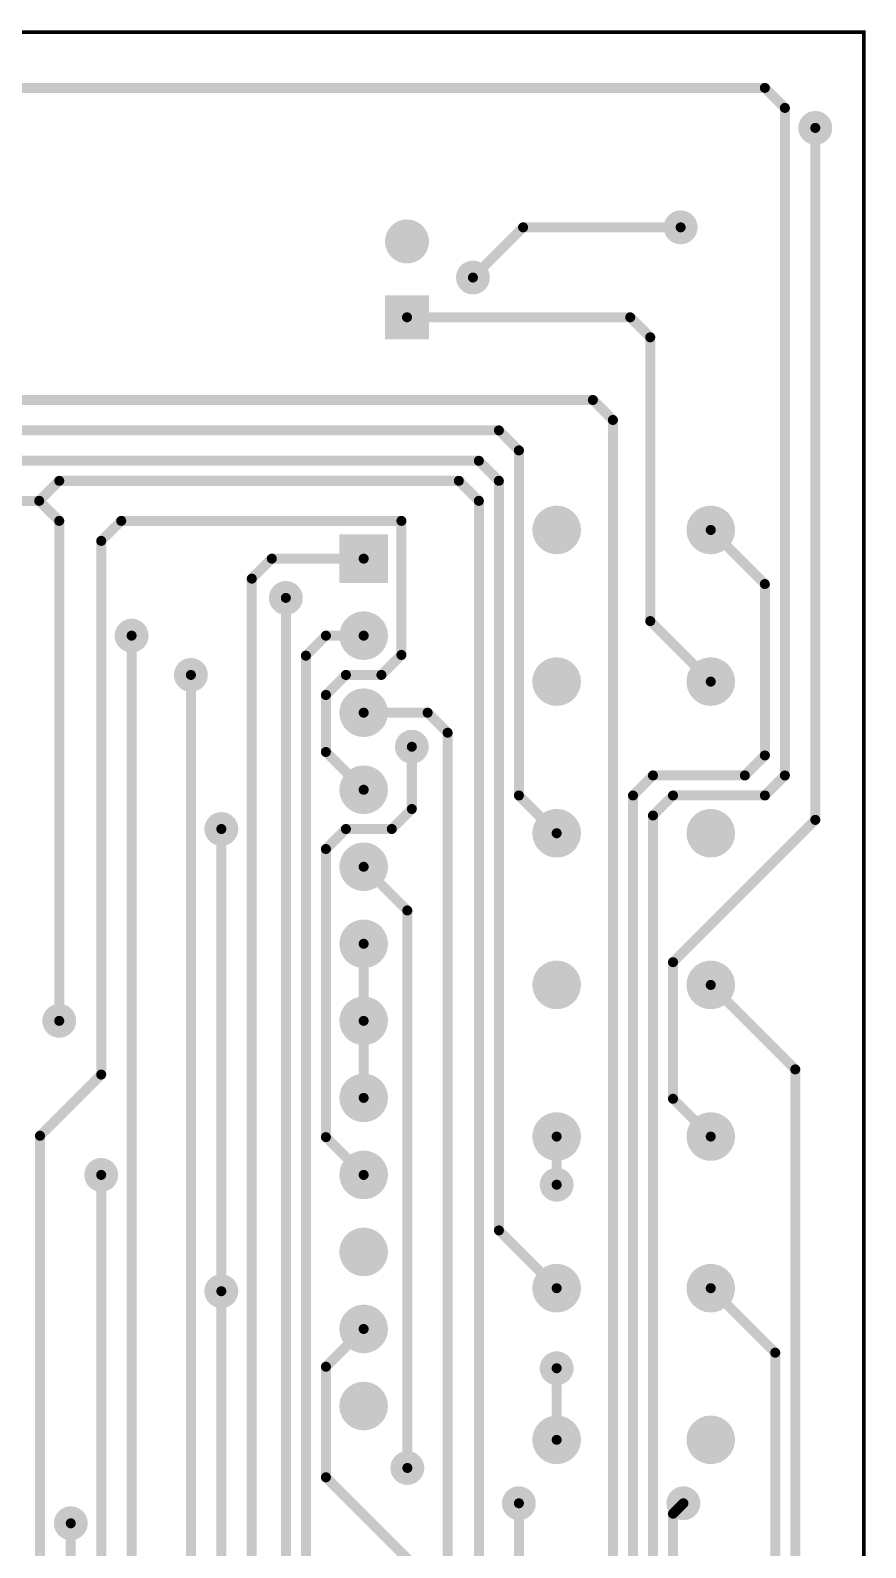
# Model space of a CAD drawing. Extents: x 0 to 107, y 0 to 143.
# Drawn here: x 79.7 to 107.2, y 92.6 to 142.7 of the extents above; entities that cross this region are included whole.
import ezdxf

# ---------------------------------------------------------------- set-up
doc = ezdxf.new("R2010")
doc.units = 0
for name, color, linetype in [('Board_Outline', 21, 'CONTINUOUS'), ('Bottom', 10, 'CONTINUOUS'), ('Bottom_Mask', 15, 'CONTINUOUS')]:
    doc.layers.add(name, color=color, linetype=linetype)

msp = doc.modelspace()

# ---------------------------------------------------------------- linework, layer by layer
at = {"layer": 'Board_Outline', "linetype": 'CONTINUOUS', "const_width": 0.12}
msp.add_lwpolyline([(107.1581, 142.5924), (0, 142.5924), (0, 0), (107.1581, 0), (107.1581, 142.5924)], dxfattribs=at)
at = {"layer": 'Bottom', "linetype": 'CONTINUOUS', "const_width": 0.33}
for points in [[(103.8951, 140.7552), (23.8276, 140.7552)], [(104.5551, 140.0952), (103.8951, 140.7552)], [(104.5551, 118.084), (104.5551, 140.0952)], [(105.5581, 139.4352), (105.5581, 116.6198)], [(94.2707, 134.5022), (95.9254, 136.157)], [(95.9254, 136.157), (101.1194, 136.157)], [(92.0977, 133.1914), (99.4564, 133.1914)], [(99.4564, 133.1914), (100.1164, 132.5314)], [(100.1164, 132.5314), (100.1164, 123.174)], [(71.5337, 130.4651), (98.2264, 130.4651)], [(98.2264, 130.4651), (98.8864, 129.8051)], [(70.5819, 129.462), (95.1263, 129.462)], [(95.1263, 129.462), (95.7864, 128.802)], [(98.8864, 129.8051), (98.8864, 44.6975)], [(71.5337, 128.459), (94.4664, 128.459)], [(94.4664, 128.459), (95.1264, 127.799)], [(95.7864, 128.802), (95.7864, 117.424)], [(80.6322, 127.799), (79.9722, 127.139)], [(93.8064, 127.799), (80.6322, 127.799)], [(94.4664, 127.139), (93.8064, 127.799)], [(95.1264, 127.799), (95.1264, 103.084)], [(79.9722, 127.139), (70.2389, 127.139)], [(79.9722, 127.139), (80.6322, 126.479)], [(94.4664, 89.9033), (94.4664, 127.139)], [(80.6322, 126.479), (80.6322, 109.994)], [(82.0158, 125.819), (82.6758, 126.479)], [(82.6758, 126.479), (91.914, 126.479)], [(91.914, 126.479), (91.914, 122.059)], [(102.1114, 126.1789), (103.8951, 124.3953)], [(82.0158, 108.2221), (82.0158, 125.819)], [(87.6396, 125.2339), (86.9796, 124.5739)], [(90.6689, 125.2339), (87.6396, 125.2339)], [(86.9796, 124.5739), (86.9796, 90.1953)], [(88.1039, 123.939), (88.1039, 70.5353)], [(103.8951, 124.3953), (103.8951, 118.744)], [(100.1164, 123.174), (102.1114, 121.1789)], [(83.0188, 122.694), (83.0188, 87.6553)], [(88.7639, 122.0339), (89.4239, 122.6939)], [(89.4239, 122.6939), (90.6689, 122.6939)], [(88.7639, 89.439), (88.7639, 122.0339)], [(91.914, 122.059), (91.254, 121.399)], [(84.9736, 121.399), (84.9736, 37.4833)], [(90.0839, 121.399), (89.4239, 120.739)], [(91.254, 121.399), (90.0839, 121.399)], [(89.4239, 120.739), (89.4239, 118.859)], [(92.7773, 120.1539), (90.6689, 120.1539)], [(93.4374, 119.4939), (92.7773, 120.1539)], [(93.4374, 72.105), (93.4374, 119.4939)], [(92.2569, 119.031), (92.2569, 116.979)], [(89.4239, 118.859), (90.6689, 117.6139)], [(103.8951, 118.744), (103.2351, 118.084)], [(100.2064, 118.084), (99.5464, 117.424)], [(103.2351, 118.084), (100.2064, 118.084)], [(103.8951, 117.424), (104.5551, 118.084)], [(95.7864, 117.424), (97.0314, 116.1789)], [(99.5464, 117.424), (99.5464, 83.9051)], [(100.2064, 116.764), (100.8664, 117.424)], [(100.8664, 117.424), (103.8951, 117.424)], [(92.2569, 116.979), (91.5969, 116.319)], [(100.2064, 84.934), (100.2064, 116.764)], [(105.5581, 116.6198), (100.8664, 111.9281)], [(85.9766, 116.319), (85.9766, 101.079)], [(90.0839, 116.319), (89.4239, 115.659)], [(91.5969, 116.319), (90.0839, 116.319)], [(89.4239, 115.659), (89.4239, 106.159)], [(92.1097, 113.6332), (90.6689, 115.0739)], [(92.1097, 95.2509), (92.1097, 113.6332)], [(90.6689, 112.5339), (90.6689, 109.9939)], [(100.8664, 111.9281), (100.8664, 107.424)], [(104.8981, 108.3923), (102.1114, 111.1789)], [(90.6689, 109.9939), (90.6689, 107.4539)], [(79.9981, 106.2044), (82.0158, 108.2221)], [(104.8981, 2.2602), (104.8981, 108.3923)], [(100.8664, 107.424), (102.1114, 106.1789)], [(79.9981, 82.4483), (79.9981, 106.2044)], [(89.4239, 106.159), (90.6689, 104.9139)], [(97.0314, 106.1789), (97.0315, 104.5909)], [(82.0158, 87.3181), (82.0158, 104.9139)], [(95.1264, 103.084), (97.0314, 101.1789)], [(85.9766, 101.079), (85.9766, 67.9953)], [(104.2381, 99.0523), (102.1114, 101.1789)], [(90.6689, 99.8339), (89.4239, 98.5889)], [(104.2381, 2.9202), (104.2381, 99.0523)], [(89.4239, 98.5889), (89.4239, 94.9438)], [(97.0314, 96.1789), (97.0315, 98.539)], [(89.4239, 94.9438), (92.1356, 92.2321)], [(95.7864, 77.4952), (95.7864, 94.087)], [(101.2094, 94.087), (100.8664, 93.744)], [(101.2094, 94.087), (101.2094, 94.087)], [(81.0128, 93.427), (81.0128, 57.9001)], [(100.8664, 93.744), (100.8664, 87.424)]]:
    msp.add_lwpolyline(points, dxfattribs=at)
at = {"layer": 'Bottom', "linetype": 'CONTINUOUS'}
for points, const_width in [([(103.9776, 140.7552, 1), (103.8126, 140.7552, 1), (103.9776, 140.7552, 1)], 0.165), ([(103.9776, 140.7552, 1), (103.8126, 140.7552, 1), (103.9776, 140.7552, 1)], 0.165), ([(104.6376, 140.0952, 1), (104.4726, 140.0952, 1), (104.6376, 140.0952, 1)], 0.165), ([(104.6376, 140.0952, 1), (104.4726, 140.0952, 1), (104.6376, 140.0952, 1)], 0.165), ([(105.8121, 139.4352, 1), (105.3041, 139.4352, 1), (105.8121, 139.4352, 1)], 0.508), ([(105.6406, 139.4352, 1), (105.4756, 139.4352, 1), (105.6406, 139.4352, 1)], 0.165), ([(101.3734, 136.157, 1), (100.8654, 136.157, 1), (101.3734, 136.157, 1)], 0.508), ([(92.4352, 135.6914, 1), (91.7602, 135.6914, 1), (92.4352, 135.6914, 1)], 0.675), ([(96.0079, 136.157, 1), (95.8429, 136.157, 1), (96.0079, 136.157, 1)], 0.165), ([(96.0079, 136.157, 1), (95.8429, 136.157, 1), (96.0079, 136.157, 1)], 0.165), ([(101.2019, 136.157, 1), (101.0369, 136.157, 1), (101.2019, 136.157, 1)], 0.165), ([(94.5247, 134.5022, 1), (94.0167, 134.5022, 1), (94.5247, 134.5022, 1)], 0.508), ([(94.3532, 134.5022, 1), (94.1882, 134.5022, 1), (94.3532, 134.5022, 1)], 0.165), ([(92.1802, 133.1914, 1), (92.0152, 133.1914, 1), (92.1802, 133.1914, 1)], 0.165), ([(99.5389, 133.1914, 1), (99.3739, 133.1914, 1), (99.5389, 133.1914, 1)], 0.165), ([(99.5389, 133.1914, 1), (99.3739, 133.1914, 1), (99.5389, 133.1914, 1)], 0.165), ([(100.1989, 132.5314, 1), (100.0339, 132.5314, 1), (100.1989, 132.5314, 1)], 0.165), ([(100.1989, 132.5314, 1), (100.0339, 132.5314, 1), (100.1989, 132.5314, 1)], 0.165), ([(98.3089, 130.4651, 1), (98.1439, 130.4651, 1), (98.3089, 130.4651, 1)], 0.165), ([(98.3089, 130.4651, 1), (98.1439, 130.4651, 1), (98.3089, 130.4651, 1)], 0.165), ([(95.2088, 129.462, 1), (95.0438, 129.462, 1), (95.2088, 129.462, 1)], 0.165), ([(95.2088, 129.462, 1), (95.0438, 129.462, 1), (95.2088, 129.462, 1)], 0.165), ([(98.9689, 129.8051, 1), (98.8039, 129.8051, 1), (98.9689, 129.8051, 1)], 0.165), ([(98.9689, 129.8051, 1), (98.8039, 129.8051, 1), (98.9689, 129.8051, 1)], 0.165), ([(94.5489, 128.459, 1), (94.3839, 128.459, 1), (94.5489, 128.459, 1)], 0.165), ([(94.5489, 128.459, 1), (94.3839, 128.459, 1), (94.5489, 128.459, 1)], 0.165), ([(95.8689, 128.802, 1), (95.7039, 128.802, 1), (95.8689, 128.802, 1)], 0.165), ([(95.8689, 128.802, 1), (95.7039, 128.802, 1), (95.8689, 128.802, 1)], 0.165), ([(80.7147, 127.799, 1), (80.5497, 127.799, 1), (80.7147, 127.799, 1)], 0.165), ([(80.7147, 127.799, 1), (80.5497, 127.799, 1), (80.7147, 127.799, 1)], 0.165), ([(93.8889, 127.799, 1), (93.7239, 127.799, 1), (93.8889, 127.799, 1)], 0.165), ([(93.8889, 127.799, 1), (93.7239, 127.799, 1), (93.8889, 127.799, 1)], 0.165), ([(95.2089, 127.799, 1), (95.0439, 127.799, 1), (95.2089, 127.799, 1)], 0.165), ([(95.2089, 127.799, 1), (95.0439, 127.799, 1), (95.2089, 127.799, 1)], 0.165), ([(80.0547, 127.139, 1), (79.8897, 127.139, 1), (80.0547, 127.139, 1)], 0.165), ([(80.0547, 127.139, 1), (79.8897, 127.139, 1), (80.0547, 127.139, 1)], 0.165), ([(80.0547, 127.139, 1), (79.8897, 127.139, 1), (80.0547, 127.139, 1)], 0.165), ([(94.5489, 127.139, 1), (94.3839, 127.139, 1), (94.5489, 127.139, 1)], 0.165), ([(94.5489, 127.139, 1), (94.3839, 127.139, 1), (94.5489, 127.139, 1)], 0.165), ([(80.7147, 126.479, 1), (80.5497, 126.479, 1), (80.7147, 126.479, 1)], 0.165), ([(80.7147, 126.479, 1), (80.5497, 126.479, 1), (80.7147, 126.479, 1)], 0.165), ([(82.7583, 126.479, 1), (82.5933, 126.479, 1), (82.7583, 126.479, 1)], 0.165), ([(82.7583, 126.479, 1), (82.5933, 126.479, 1), (82.7583, 126.479, 1)], 0.165), ([(91.9965, 126.479, 1), (91.8315, 126.479, 1), (91.9965, 126.479, 1)], 0.165), ([(91.9965, 126.479, 1), (91.8315, 126.479, 1), (91.9965, 126.479, 1)], 0.165), ([(97.4064, 126.1789, 1), (96.6564, 126.1789, 1), (97.4064, 126.1789, 1)], 0.75), ([(102.4864, 126.1789, 1), (101.7364, 126.1789, 1), (102.4864, 126.1789, 1)], 0.75), ([(102.1939, 126.1789, 1), (102.0289, 126.1789, 1), (102.1939, 126.1789, 1)], 0.165), ([(82.0983, 125.819, 1), (81.9333, 125.819, 1), (82.0983, 125.819, 1)], 0.165), ([(82.0983, 125.819, 1), (81.9333, 125.819, 1), (82.0983, 125.819, 1)], 0.165), ([(87.7221, 125.2339, 1), (87.5571, 125.2339, 1), (87.7221, 125.2339, 1)], 0.165), ([(87.7221, 125.2339, 1), (87.5571, 125.2339, 1), (87.7221, 125.2339, 1)], 0.165), ([(90.7514, 125.2339, 1), (90.5864, 125.2339, 1), (90.7514, 125.2339, 1)], 0.165), ([(87.0621, 124.5739, 1), (86.8971, 124.5739, 1), (87.0621, 124.5739, 1)], 0.165), ([(87.0621, 124.5739, 1), (86.8971, 124.5739, 1), (87.0621, 124.5739, 1)], 0.165), ([(88.3579, 123.939, 1), (87.8499, 123.939, 1), (88.3579, 123.939, 1)], 0.508), ([(88.1864, 123.939, 1), (88.0214, 123.939, 1), (88.1864, 123.939, 1)], 0.165), ([(103.9776, 124.3953, 1), (103.8126, 124.3953, 1), (103.9776, 124.3953, 1)], 0.165), ([(103.9776, 124.3953, 1), (103.8126, 124.3953, 1), (103.9776, 124.3953, 1)], 0.165), ([(83.2728, 122.694, 1), (82.7648, 122.694, 1), (83.2728, 122.694, 1)], 0.508), ([(91.0439, 122.6939, 1), (90.2939, 122.6939, 1), (91.0439, 122.6939, 1)], 0.75), ([(100.1989, 123.174, 1), (100.0339, 123.174, 1), (100.1989, 123.174, 1)], 0.165), ([(100.1989, 123.174, 1), (100.0339, 123.174, 1), (100.1989, 123.174, 1)], 0.165), ([(83.1013, 122.694, 1), (82.9363, 122.694, 1), (83.1013, 122.694, 1)], 0.165), ([(89.5064, 122.6939, 1), (89.3414, 122.6939, 1), (89.5064, 122.6939, 1)], 0.165), ([(89.5064, 122.6939, 1), (89.3414, 122.6939, 1), (89.5064, 122.6939, 1)], 0.165), ([(90.7514, 122.6939, 1), (90.5864, 122.6939, 1), (90.7514, 122.6939, 1)], 0.165), ([(88.8464, 122.0339, 1), (88.6814, 122.0339, 1), (88.8464, 122.0339, 1)], 0.165), ([(88.8464, 122.0339, 1), (88.6814, 122.0339, 1), (88.8464, 122.0339, 1)], 0.165), ([(91.9965, 122.059, 1), (91.8315, 122.059, 1), (91.9965, 122.059, 1)], 0.165), ([(91.9965, 122.059, 1), (91.8315, 122.059, 1), (91.9965, 122.059, 1)], 0.165), ([(85.2276, 121.399, 1), (84.7196, 121.399, 1), (85.2276, 121.399, 1)], 0.508), ([(97.4064, 121.1789, 1), (96.6564, 121.1789, 1), (97.4064, 121.1789, 1)], 0.75), ([(102.4864, 121.1789, 1), (101.7364, 121.1789, 1), (102.4864, 121.1789, 1)], 0.75), ([(85.0561, 121.399, 1), (84.8911, 121.399, 1), (85.0561, 121.399, 1)], 0.165), ([(90.1664, 121.399, 1), (90.0014, 121.399, 1), (90.1664, 121.399, 1)], 0.165), ([(90.1664, 121.399, 1), (90.0014, 121.399, 1), (90.1664, 121.399, 1)], 0.165), ([(91.3365, 121.399, 1), (91.1715, 121.399, 1), (91.3365, 121.399, 1)], 0.165), ([(91.3365, 121.399, 1), (91.1715, 121.399, 1), (91.3365, 121.399, 1)], 0.165), ([(102.1939, 121.1789, 1), (102.0289, 121.1789, 1), (102.1939, 121.1789, 1)], 0.165), ([(89.5064, 120.739, 1), (89.3414, 120.739, 1), (89.5064, 120.739, 1)], 0.165), ([(89.5064, 120.739, 1), (89.3414, 120.739, 1), (89.5064, 120.739, 1)], 0.165), ([(91.0439, 120.1539, 1), (90.2939, 120.1539, 1), (91.0439, 120.1539, 1)], 0.75), ([(90.7514, 120.1539, 1), (90.5864, 120.1539, 1), (90.7514, 120.1539, 1)], 0.165), ([(92.8598, 120.1539, 1), (92.6948, 120.1539, 1), (92.8598, 120.1539, 1)], 0.165), ([(92.8598, 120.1539, 1), (92.6948, 120.1539, 1), (92.8598, 120.1539, 1)], 0.165), ([(93.5199, 119.4939, 1), (93.3549, 119.4939, 1), (93.5199, 119.4939, 1)], 0.165), ([(93.5199, 119.4939, 1), (93.3549, 119.4939, 1), (93.5199, 119.4939, 1)], 0.165), ([(92.5109, 119.031, 1), (92.0029, 119.031, 1), (92.5109, 119.031, 1)], 0.508), ([(92.3394, 119.031, 1), (92.1744, 119.031, 1), (92.3394, 119.031, 1)], 0.165), ([(89.5064, 118.859, 1), (89.3414, 118.859, 1), (89.5064, 118.859, 1)], 0.165), ([(89.5064, 118.859, 1), (89.3414, 118.859, 1), (89.5064, 118.859, 1)], 0.165), ([(103.9776, 118.744, 1), (103.8126, 118.744, 1), (103.9776, 118.744, 1)], 0.165), ([(103.9776, 118.744, 1), (103.8126, 118.744, 1), (103.9776, 118.744, 1)], 0.165), ([(91.0439, 117.6139, 1), (90.2939, 117.6139, 1), (91.0439, 117.6139, 1)], 0.75), ([(100.2889, 118.084, 1), (100.1239, 118.084, 1), (100.2889, 118.084, 1)], 0.165), ([(100.2889, 118.084, 1), (100.1239, 118.084, 1), (100.2889, 118.084, 1)], 0.165), ([(103.3176, 118.084, 1), (103.1526, 118.084, 1), (103.3176, 118.084, 1)], 0.165), ([(103.3176, 118.084, 1), (103.1526, 118.084, 1), (103.3176, 118.084, 1)], 0.165), ([(104.6376, 118.084, 1), (104.4726, 118.084, 1), (104.6376, 118.084, 1)], 0.165), ([(104.6376, 118.084, 1), (104.4726, 118.084, 1), (104.6376, 118.084, 1)], 0.165), ([(90.7514, 117.6139, 1), (90.5864, 117.6139, 1), (90.7514, 117.6139, 1)], 0.165), ([(95.8689, 117.424, 1), (95.7039, 117.424, 1), (95.8689, 117.424, 1)], 0.165), ([(95.8689, 117.424, 1), (95.7039, 117.424, 1), (95.8689, 117.424, 1)], 0.165), ([(99.6289, 117.424, 1), (99.4639, 117.424, 1), (99.6289, 117.424, 1)], 0.165), ([(99.6289, 117.424, 1), (99.4639, 117.424, 1), (99.6289, 117.424, 1)], 0.165), ([(100.9489, 117.424, 1), (100.7839, 117.424, 1), (100.9489, 117.424, 1)], 0.165), ([(100.9489, 117.424, 1), (100.7839, 117.424, 1), (100.9489, 117.424, 1)], 0.165), ([(103.9776, 117.424, 1), (103.8126, 117.424, 1), (103.9776, 117.424, 1)], 0.165), ([(103.9776, 117.424, 1), (103.8126, 117.424, 1), (103.9776, 117.424, 1)], 0.165), ([(92.3394, 116.979, 1), (92.1744, 116.979, 1), (92.3394, 116.979, 1)], 0.165), ([(92.3394, 116.979, 1), (92.1744, 116.979, 1), (92.3394, 116.979, 1)], 0.165), ([(86.2306, 116.319, 1), (85.7226, 116.319, 1), (86.2306, 116.319, 1)], 0.508), ([(97.4064, 116.1789, 1), (96.6564, 116.1789, 1), (97.4064, 116.1789, 1)], 0.75), ([(100.2889, 116.764, 1), (100.1239, 116.764, 1), (100.2889, 116.764, 1)], 0.165), ([(100.2889, 116.764, 1), (100.1239, 116.764, 1), (100.2889, 116.764, 1)], 0.165), ([(102.4864, 116.1789, 1), (101.7364, 116.1789, 1), (102.4864, 116.1789, 1)], 0.75), ([(105.6406, 116.6198, 1), (105.4756, 116.6198, 1), (105.6406, 116.6198, 1)], 0.165), ([(105.6406, 116.6198, 1), (105.4756, 116.6198, 1), (105.6406, 116.6198, 1)], 0.165), ([(86.0591, 116.319, 1), (85.8941, 116.319, 1), (86.0591, 116.319, 1)], 0.165), ([(90.1664, 116.319, 1), (90.0014, 116.319, 1), (90.1664, 116.319, 1)], 0.165), ([(90.1664, 116.319, 1), (90.0014, 116.319, 1), (90.1664, 116.319, 1)], 0.165), ([(91.6794, 116.319, 1), (91.5144, 116.319, 1), (91.6794, 116.319, 1)], 0.165), ([(91.6794, 116.319, 1), (91.5144, 116.319, 1), (91.6794, 116.319, 1)], 0.165), ([(97.1139, 116.1789, 1), (96.9489, 116.1789, 1), (97.1139, 116.1789, 1)], 0.165), ([(89.5064, 115.659, 1), (89.3414, 115.659, 1), (89.5064, 115.659, 1)], 0.165), ([(89.5064, 115.659, 1), (89.3414, 115.659, 1), (89.5064, 115.659, 1)], 0.165), ([(91.0439, 115.0739, 1), (90.2939, 115.0739, 1), (91.0439, 115.0739, 1)], 0.75), ([(90.7514, 115.0739, 1), (90.5864, 115.0739, 1), (90.7514, 115.0739, 1)], 0.165), ([(92.1922, 113.6332, 1), (92.0272, 113.6332, 1), (92.1922, 113.6332, 1)], 0.165), ([(92.1922, 113.6332, 1), (92.0272, 113.6332, 1), (92.1922, 113.6332, 1)], 0.165), ([(91.0439, 112.5339, 1), (90.2939, 112.5339, 1), (91.0439, 112.5339, 1)], 0.75), ([(90.7514, 112.5339, 1), (90.5864, 112.5339, 1), (90.7514, 112.5339, 1)], 0.165), ([(100.9489, 111.9281, 1), (100.7839, 111.9281, 1), (100.9489, 111.9281, 1)], 0.165), ([(100.9489, 111.9281, 1), (100.7839, 111.9281, 1), (100.9489, 111.9281, 1)], 0.165), ([(97.4064, 111.1789, 1), (96.6564, 111.1789, 1), (97.4064, 111.1789, 1)], 0.75), ([(102.4864, 111.1789, 1), (101.7364, 111.1789, 1), (102.4864, 111.1789, 1)], 0.75), ([(102.1939, 111.1789, 1), (102.0289, 111.1789, 1), (102.1939, 111.1789, 1)], 0.165), ([(91.0439, 109.9939, 1), (90.2939, 109.9939, 1), (91.0439, 109.9939, 1)], 0.75), ([(80.8862, 109.994, 1), (80.3782, 109.994, 1), (80.8862, 109.994, 1)], 0.508), ([(80.7147, 109.994, 1), (80.5497, 109.994, 1), (80.7147, 109.994, 1)], 0.165), ([(90.7514, 109.9939, 1), (90.5864, 109.9939, 1), (90.7514, 109.9939, 1)], 0.165), ([(90.7514, 109.9939, 1), (90.5864, 109.9939, 1), (90.7514, 109.9939, 1)], 0.165), ([(82.0983, 108.2221, 1), (81.9333, 108.2221, 1), (82.0983, 108.2221, 1)], 0.165), ([(82.0983, 108.2221, 1), (81.9333, 108.2221, 1), (82.0983, 108.2221, 1)], 0.165), ([(91.0439, 107.4539, 1), (90.2939, 107.4539, 1), (91.0439, 107.4539, 1)], 0.75), ([(104.9806, 108.3923, 1), (104.8156, 108.3923, 1), (104.9806, 108.3923, 1)], 0.165), ([(104.9806, 108.3923, 1), (104.8156, 108.3923, 1), (104.9806, 108.3923, 1)], 0.165), ([(90.7514, 107.4539, 1), (90.5864, 107.4539, 1), (90.7514, 107.4539, 1)], 0.165), ([(100.9489, 107.424, 1), (100.7839, 107.424, 1), (100.9489, 107.424, 1)], 0.165), ([(100.9489, 107.424, 1), (100.7839, 107.424, 1), (100.9489, 107.424, 1)], 0.165), ([(97.4064, 106.1789, 1), (96.6564, 106.1789, 1), (97.4064, 106.1789, 1)], 0.75), ([(102.4864, 106.1789, 1), (101.7364, 106.1789, 1), (102.4864, 106.1789, 1)], 0.75), ([(80.0806, 106.2044, 1), (79.9156, 106.2044, 1), (80.0806, 106.2044, 1)], 0.165), ([(80.0806, 106.2044, 1), (79.9156, 106.2044, 1), (80.0806, 106.2044, 1)], 0.165), ([(89.5064, 106.159, 1), (89.3414, 106.159, 1), (89.5064, 106.159, 1)], 0.165), ([(89.5064, 106.159, 1), (89.3414, 106.159, 1), (89.5064, 106.159, 1)], 0.165), ([(97.1139, 106.1789, 1), (96.9489, 106.1789, 1), (97.1139, 106.1789, 1)], 0.165), ([(102.1939, 106.1789, 1), (102.0289, 106.1789, 1), (102.1939, 106.1789, 1)], 0.165), ([(91.0439, 104.9139, 1), (90.2939, 104.9139, 1), (91.0439, 104.9139, 1)], 0.75), ([(82.2698, 104.9139, 1), (81.7618, 104.9139, 1), (82.2698, 104.9139, 1)], 0.508), ([(82.0983, 104.9139, 1), (81.9333, 104.9139, 1), (82.0983, 104.9139, 1)], 0.165), ([(90.7514, 104.9139, 1), (90.5864, 104.9139, 1), (90.7514, 104.9139, 1)], 0.165), ([(97.2855, 104.5909, 1), (96.7775, 104.5909, 1), (97.2855, 104.5909, 1)], 0.508), ([(97.114, 104.5909, 1), (96.949, 104.5909, 1), (97.114, 104.5909, 1)], 0.165), ([(91.0439, 102.3739, 1), (90.2939, 102.3739, 1), (91.0439, 102.3739, 1)], 0.75), ([(95.2089, 103.084, 1), (95.0439, 103.084, 1), (95.2089, 103.084, 1)], 0.165), ([(95.2089, 103.084, 1), (95.0439, 103.084, 1), (95.2089, 103.084, 1)], 0.165), ([(86.2306, 101.079, 1), (85.7226, 101.079, 1), (86.2306, 101.079, 1)], 0.508), ([(97.4064, 101.1789, 1), (96.6564, 101.1789, 1), (97.4064, 101.1789, 1)], 0.75), ([(102.4864, 101.1789, 1), (101.7364, 101.1789, 1), (102.4864, 101.1789, 1)], 0.75), ([(86.0591, 101.079, 1), (85.8941, 101.079, 1), (86.0591, 101.079, 1)], 0.165), ([(86.0591, 101.079, 1), (85.8941, 101.079, 1), (86.0591, 101.079, 1)], 0.165), ([(97.1139, 101.1789, 1), (96.9489, 101.1789, 1), (97.1139, 101.1789, 1)], 0.165), ([(102.1939, 101.1789, 1), (102.0289, 101.1789, 1), (102.1939, 101.1789, 1)], 0.165), ([(91.0439, 99.8339, 1), (90.2939, 99.8339, 1), (91.0439, 99.8339, 1)], 0.75), ([(90.7514, 99.8339, 1), (90.5864, 99.8339, 1), (90.7514, 99.8339, 1)], 0.165), ([(104.3206, 99.0523, 1), (104.1556, 99.0523, 1), (104.3206, 99.0523, 1)], 0.165), ([(104.3206, 99.0523, 1), (104.1556, 99.0523, 1), (104.3206, 99.0523, 1)], 0.165), ([(89.5064, 98.5889, 1), (89.3414, 98.5889, 1), (89.5064, 98.5889, 1)], 0.165), ([(89.5064, 98.5889, 1), (89.3414, 98.5889, 1), (89.5064, 98.5889, 1)], 0.165), ([(97.2855, 98.539, 1), (96.7775, 98.539, 1), (97.2855, 98.539, 1)], 0.508), ([(97.114, 98.539, 1), (96.949, 98.539, 1), (97.114, 98.539, 1)], 0.165), ([(91.0439, 97.2939, 1), (90.2939, 97.2939, 1), (91.0439, 97.2939, 1)], 0.75), ([(97.4064, 96.1789, 1), (96.6564, 96.1789, 1), (97.4064, 96.1789, 1)], 0.75), ([(102.4864, 96.1789, 1), (101.7364, 96.1789, 1), (102.4864, 96.1789, 1)], 0.75), ([(97.1139, 96.1789, 1), (96.9489, 96.1789, 1), (97.1139, 96.1789, 1)], 0.165), ([(92.3637, 95.2509, 1), (91.8557, 95.2509, 1), (92.3637, 95.2509, 1)], 0.508), ([(89.5064, 94.9438, 1), (89.3414, 94.9438, 1), (89.5064, 94.9438, 1)], 0.165), ([(89.5064, 94.9438, 1), (89.3414, 94.9438, 1), (89.5064, 94.9438, 1)], 0.165), ([(92.1922, 95.2509, 1), (92.0272, 95.2509, 1), (92.1922, 95.2509, 1)], 0.165), ([(96.0404, 94.087, 1), (95.5324, 94.087, 1), (96.0404, 94.087, 1)], 0.508), ([(101.4634, 94.087, 1), (100.9554, 94.087, 1), (101.4634, 94.087, 1)], 0.508), ([(95.8689, 94.087, 1), (95.7039, 94.087, 1), (95.8689, 94.087, 1)], 0.165), ([(101.2919, 94.087, 1), (101.1269, 94.087, 1), (101.2919, 94.087, 1)], 0.165), ([(101.2919, 94.087, 1), (101.1269, 94.087, 1), (101.2919, 94.087, 1)], 0.165), ([(81.2668, 93.427, 1), (80.7588, 93.427, 1), (81.2668, 93.427, 1)], 0.508), ([(81.0953, 93.427, 1), (80.9303, 93.427, 1), (81.0953, 93.427, 1)], 0.165), ([(100.9489, 93.744, 1), (100.7839, 93.744, 1), (100.9489, 93.744, 1)], 0.165), ([(100.9489, 93.744, 1), (100.7839, 93.744, 1), (100.9489, 93.744, 1)], 0.165)]:
    msp.add_lwpolyline(points, format="xyb", dxfattribs=dict(at, const_width=const_width))
at = {"layer": 'Bottom'}
for points in [[(92.7727, 133.8664), (91.4227, 133.8664), (92.7727, 132.5164), (91.4227, 132.5164)], [(91.4189, 125.9839), (89.9189, 125.9839), (91.4189, 124.4839), (89.9189, 124.4839)]]:
    msp.add_solid(points, dxfattribs=at)
at = {"layer": 'Bottom_Mask', "linetype": 'CONTINUOUS'}
for points, const_width in [([(105.8371, 139.4352, 1), (105.2791, 139.4352, 1), (105.8371, 139.4352, 1)], 0.558), ([(101.3984, 136.157, 1), (100.8404, 136.157, 1), (101.3984, 136.157, 1)], 0.558), ([(92.4602, 135.6914, 1), (91.7352, 135.6914, 1), (92.4602, 135.6914, 1)], 0.725), ([(94.5497, 134.5022, 1), (93.9917, 134.5022, 1), (94.5497, 134.5022, 1)], 0.558), ([(97.4314, 126.1789, 1), (96.6314, 126.1789, 1), (97.4314, 126.1789, 1)], 0.8), ([(102.5114, 126.1789, 1), (101.7114, 126.1789, 1), (102.5114, 126.1789, 1)], 0.8), ([(88.3829, 123.939, 1), (87.8249, 123.939, 1), (88.3829, 123.939, 1)], 0.558), ([(83.2978, 122.694, 1), (82.7398, 122.694, 1), (83.2978, 122.694, 1)], 0.558), ([(91.0689, 122.6939, 1), (90.2689, 122.6939, 1), (91.0689, 122.6939, 1)], 0.8), ([(85.2526, 121.399, 1), (84.6946, 121.399, 1), (85.2526, 121.399, 1)], 0.558), ([(97.4314, 121.1789, 1), (96.6314, 121.1789, 1), (97.4314, 121.1789, 1)], 0.8), ([(102.5114, 121.1789, 1), (101.7114, 121.1789, 1), (102.5114, 121.1789, 1)], 0.8), ([(91.0689, 120.1539, 1), (90.2689, 120.1539, 1), (91.0689, 120.1539, 1)], 0.8), ([(92.5359, 119.031, 1), (91.9779, 119.031, 1), (92.5359, 119.031, 1)], 0.558), ([(91.0689, 117.6139, 1), (90.2689, 117.6139, 1), (91.0689, 117.6139, 1)], 0.8), ([(86.2556, 116.319, 1), (85.6976, 116.319, 1), (86.2556, 116.319, 1)], 0.558), ([(97.4314, 116.1789, 1), (96.6314, 116.1789, 1), (97.4314, 116.1789, 1)], 0.8), ([(102.5114, 116.1789, 1), (101.7114, 116.1789, 1), (102.5114, 116.1789, 1)], 0.8), ([(91.0689, 115.0739, 1), (90.2689, 115.0739, 1), (91.0689, 115.0739, 1)], 0.8), ([(91.0689, 112.5339, 1), (90.2689, 112.5339, 1), (91.0689, 112.5339, 1)], 0.8), ([(97.4314, 111.1789, 1), (96.6314, 111.1789, 1), (97.4314, 111.1789, 1)], 0.8), ([(102.5114, 111.1789, 1), (101.7114, 111.1789, 1), (102.5114, 111.1789, 1)], 0.8), ([(91.0689, 109.9939, 1), (90.2689, 109.9939, 1), (91.0689, 109.9939, 1)], 0.8), ([(80.9112, 109.994, 1), (80.3532, 109.994, 1), (80.9112, 109.994, 1)], 0.558), ([(91.0689, 107.4539, 1), (90.2689, 107.4539, 1), (91.0689, 107.4539, 1)], 0.8), ([(97.4314, 106.1789, 1), (96.6314, 106.1789, 1), (97.4314, 106.1789, 1)], 0.8), ([(102.5114, 106.1789, 1), (101.7114, 106.1789, 1), (102.5114, 106.1789, 1)], 0.8), ([(91.0689, 104.9139, 1), (90.2689, 104.9139, 1), (91.0689, 104.9139, 1)], 0.8), ([(82.2948, 104.9139, 1), (81.7368, 104.9139, 1), (82.2948, 104.9139, 1)], 0.558), ([(97.3105, 104.5909, 1), (96.7525, 104.5909, 1), (97.3105, 104.5909, 1)], 0.558), ([(91.0689, 102.3739, 1), (90.2689, 102.3739, 1), (91.0689, 102.3739, 1)], 0.8), ([(86.2556, 101.079, 1), (85.6976, 101.079, 1), (86.2556, 101.079, 1)], 0.558), ([(97.4314, 101.1789, 1), (96.6314, 101.1789, 1), (97.4314, 101.1789, 1)], 0.8), ([(102.5114, 101.1789, 1), (101.7114, 101.1789, 1), (102.5114, 101.1789, 1)], 0.8), ([(91.0689, 99.8339, 1), (90.2689, 99.8339, 1), (91.0689, 99.8339, 1)], 0.8), ([(97.3105, 98.539, 1), (96.7525, 98.539, 1), (97.3105, 98.539, 1)], 0.558), ([(91.0689, 97.2939, 1), (90.2689, 97.2939, 1), (91.0689, 97.2939, 1)], 0.8), ([(97.4314, 96.1789, 1), (96.6314, 96.1789, 1), (97.4314, 96.1789, 1)], 0.8), ([(102.5114, 96.1789, 1), (101.7114, 96.1789, 1), (102.5114, 96.1789, 1)], 0.8), ([(92.3887, 95.2509, 1), (91.8307, 95.2509, 1), (92.3887, 95.2509, 1)], 0.558), ([(96.0654, 94.087, 1), (95.5074, 94.087, 1), (96.0654, 94.087, 1)], 0.558), ([(101.4884, 94.087, 1), (100.9304, 94.087, 1), (101.4884, 94.087, 1)], 0.558), ([(81.2918, 93.427, 1), (80.7338, 93.427, 1), (81.2918, 93.427, 1)], 0.558)]:
    msp.add_lwpolyline(points, format="xyb", dxfattribs=dict(at, const_width=const_width))
at = {"layer": 'Bottom_Mask'}
for points in [[(92.8227, 133.9164), (91.3727, 133.9164), (92.8227, 132.4664), (91.3727, 132.4664)], [(91.4689, 126.0339), (89.8689, 126.0339), (91.4689, 124.4339), (89.8689, 124.4339)]]:
    msp.add_solid(points, dxfattribs=at)

doc.saveas('drawing.dxf')
